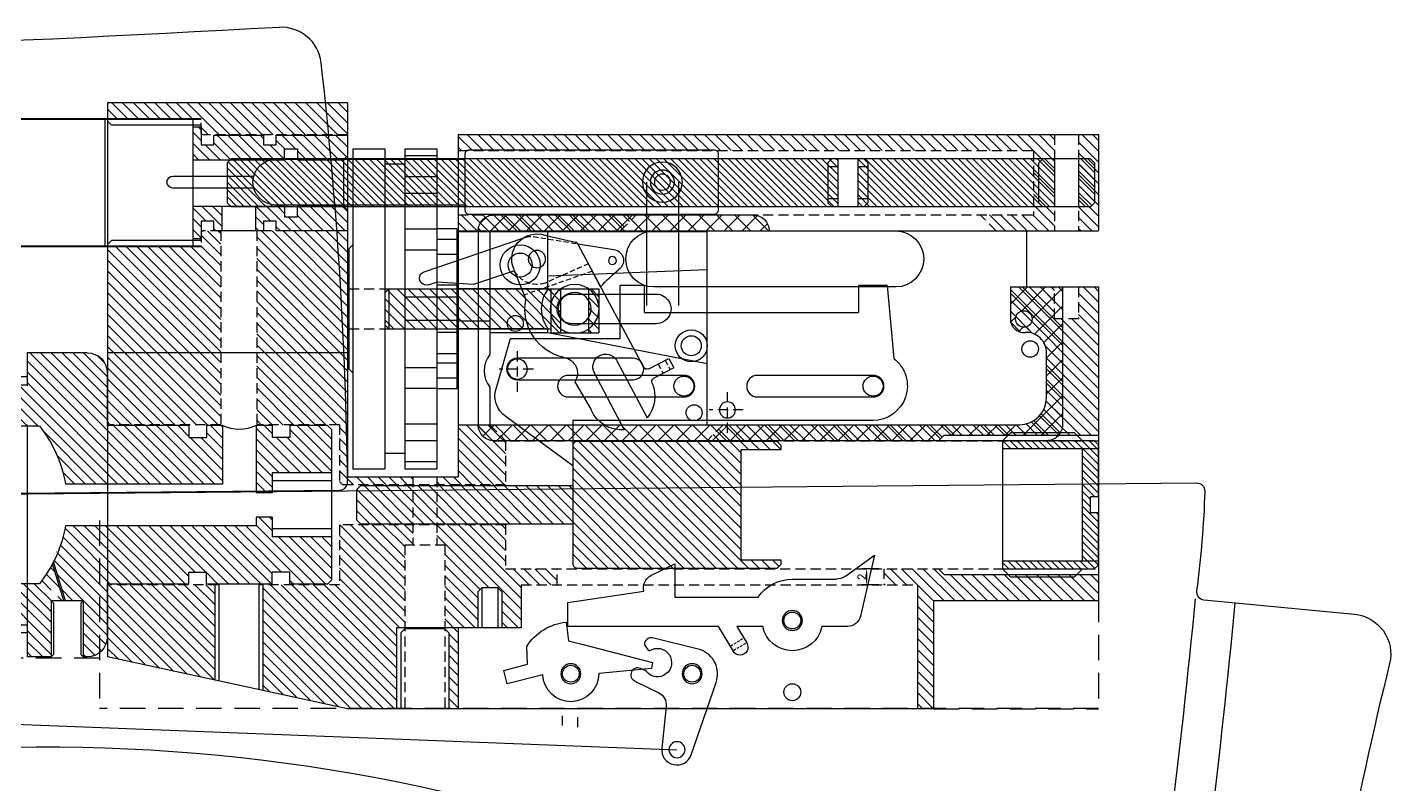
# Model space of a CAD drawing. Header units: millimetres. Extents: x 6817 to 10278, y -2870 to -2258.
# Drawn here: x 10107.9 to 10278.2, y -2494.2 to -2399.5 of the extents above; entities that cross this region are included whole.
import ezdxf

# ---------------------------------------------------------------- set-up
doc = ezdxf.new("R2010")
doc.units = ezdxf.units.MM
doc.linetypes.add('HIDDEN', pattern=[9.525, 6.35, -3.175])
doc.layers.add('图层2', color=108, linetype='Continuous')
doc.styles.get("Standard").update_dxf_attribs({"font": 'txt', "bigfont": 'gbcbig.shx'})
doc.dimstyles.new('ISO-25', dxfattribs={"dimtxt": 1, "dimasz": 0.5, "dimexe": 0.6, "dimexo": 0.625, "dimgap": 0.1, "dimtad": 1, "dimtxsty": 'Standard', "dimcen": 2.5, "dimadec": 0, "dimazin": 0, "dimtfac": 1, "dimtmove": 0, "dimatfit": 3, "dimfxl": 1, "dimarcsym": 0})

# ---------------------------------------------------------------- blocks, each defined once
blk = doc.blocks.new('fghjkkk')
at = {"layer": '图层2', "color": 4, "linetype": 'ByBlock'}
blk.add_lwpolyline([(8494.25, -2299.24), (8463.59, -2299.24, -0.414214), (8463.09, -2298.74), (8463.09, -2291.74, -0.414214), (8463.59, -2291.24), (8494.25, -2291.24, -0.414214), (8494.75, -2291.74), (8494.75, -2298.74, -0.414214)], format="xyb", close=True, dxfattribs=at)
for points in [[(8494.75, -2298.11), (8518.36, -2298.11, 1), (8518.36, -2292.37), (8494.75, -2292.37)], [(8521.13, -2295.99), (8531.23, -2295.99, 1), (8531.23, -2294.49), (8521.13, -2294.49)]]:
    blk.add_lwpolyline(points, format="xyb", dxfattribs=at)
at = {"layer": '图层2', "color": 2, "linetype": 'ByBlock'}
for radius in [2.5, 1.5]:
    blk.add_circle((8470.09, -2295.24), radius, dxfattribs=at)
at = {"layer": '图层2', "color": 4, "linetype": 'ByBlock'}
blk.add_circle((8470.09, -2295.24), 1, dxfattribs=at)
blk = doc.blocks.new('hhhhhgg')
at = {"layer": '图层2', "linetype": 'ByBlock'}
h = blk.add_hatch(dxfattribs=at)
h.set_pattern_fill('ANSI31', color=4, scale=0.3)
h.set_pattern_definition([(45, (7156.9674, -1437.8608), (-0.6735192, 0.6735192), [])])
h.paths.add_polyline_path([(8525.81, -2415.69), (8524.56, -2415.69), (8524.56, -2418.17), (8525.81, -2418.17)])
h.paths.add_polyline_path([(8530.56, -2415.69), (8529.31, -2415.69), (8529.31, -2418.17), (8530.56, -2418.17)])
h.paths.add_polyline_path([(8525.81, -2418.17), (8524.56, -2418.17), (8524.56, -2421.17), (8525.81, -2421.17)])
h.paths.add_polyline_path([(8530.56, -2418.17), (8529.31, -2418.17), (8529.31, -2421.17), (8530.56, -2421.17)])
h.paths.add_polyline_path([(8550.8, -2418.17), (8530.56, -2418.17), (8530.56, -2420.65), (8550.8, -2420.65)])
h.paths.add_polyline_path([(8550.8, -2415.69), (8530.56, -2415.69), (8530.56, -2418.17), (8550.8, -2418.17)])
h.paths.add_polyline_path([(8551.3, -2416.19), (8550.8, -2415.69), (8550.8, -2418.17), (8551.3, -2418.17)])
h.paths.add_polyline_path([(8551.3, -2418.17), (8550.8, -2418.17), (8550.8, -2420.65), (8551.3, -2420.15)])
at = {"layer": '图层2', "color": 6, "linetype": 'ByBlock'}
for p, q in [((8550.8, -2415.69), (8524.56, -2415.69)), ((8524.56, -2415.69), (8524.56, -2421.17)), ((8530.56, -2415.69), (8530.56, -2421.17)), ((8550.8, -2415.69), (8551.3, -2416.19)), ((8550.8, -2415.69), (8550.8, -2420.65)), ((8551.3, -2416.19), (8551.3, -2420.15)), ((8550.8, -2420.65), (8551.3, -2420.15)), ((8530.56, -2421.17), (8524.56, -2421.17)), ((8550.8, -2420.65), (8530.56, -2420.65))]:
    blk.add_line(p, q, dxfattribs=at)
at = {"layer": '图层2', "color": 1, "linetype": 'ByBlock'}
for p, q in [((8525.81, -2421.17), (8525.81, -2415.69)), ((8529.31, -2421.17), (8529.31, -2415.69))]:
    blk.add_line(p, q, dxfattribs=at)
blk = doc.blocks.new('fgghhtrt')
at = {"layer": '图层2', "linetype": 'ByBlock'}
h = blk.add_hatch(dxfattribs=at)
h.set_pattern_fill('ANSI31', color=4, scale=0.3)
h.set_pattern_definition([(45, (7185.8563, -729.2937), (-0.6735192, 0.6735192), [])])
h.paths.add_polyline_path([(8543.75, -2418.74), (8543.75, -2417.39), (8537.98, -2417.39), (8537.48, -2417.89), (8537.48, -2420.47), (8546.38, -2420.47), (8546.38, -2419.27), (8547.98, -2419.27), (8547.98, -2420.47), (8548.98, -2420.47), (8548.98, -2417.39), (8545.35, -2417.39), (8545.35, -2418.74)])
h.paths.add_polyline_path([(8553.18, -2417.39), (8553.18, -2420.47), (8554.18, -2420.47), (8554.18, -2419.27), (8555.78, -2419.27), (8555.78, -2421.49), (8556.78, -2421.49), (8556.78, -2417.39)])
h.paths.add_polyline_path([(8537.48, -2411.09), (8537.98, -2411.59), (8543.75, -2411.59), (8543.75, -2410.24), (8545.35, -2410.24), (8545.35, -2411.59), (8556.78, -2411.59), (8556.78, -2407.49), (8555.78, -2407.49), (8555.78, -2409.71), (8554.18, -2409.71), (8554.18, -2408.51), (8547.98, -2408.51), (8547.98, -2409.71), (8546.38, -2409.71), (8546.38, -2408.51), (8537.48, -2408.51)])
at = {"layer": '图层2', "color": 1, "linetype": 'ByBlock'}
for p, q in [((8537.48, -2411.09), (8537.98, -2411.59)), ((8537.98, -2411.59), (8537.98, -2417.39)), ((8537.48, -2417.89), (8537.98, -2417.39)), ((8548.98, -2417.39), (8548.98, -2420.47)), ((8553.18, -2417.39), (8553.18, -2420.47))]:
    blk.add_line(p, q, dxfattribs=at)
blk.add_lwpolyline([(8547.98, -2420.47), (8554.18, -2420.47), (8554.18, -2419.27), (8555.78, -2419.27), (8555.78, -2421.49), (8556.78, -2421.49), (8556.78, -2407.49), (8555.78, -2407.49), (8555.78, -2409.71), (8554.18, -2409.71), (8554.18, -2408.51), (8547.98, -2408.51), (8547.98, -2409.71), (8546.38, -2409.71), (8546.38, -2408.51), (8537.48, -2408.51), (8537.48, -2420.47), (8546.38, -2420.47), (8546.38, -2419.27), (8547.98, -2419.27)], close=True, dxfattribs=at)
for points in [[(8556.78, -2411.59), (8545.35, -2411.59), (8545.35, -2410.24), (8543.75, -2410.24), (8543.75, -2411.59), (8537.98, -2411.59)], [(8556.78, -2417.39), (8545.35, -2417.39), (8545.35, -2418.74), (8543.75, -2418.74), (8543.75, -2417.39), (8537.98, -2417.39)]]:
    blk.add_lwpolyline(points, dxfattribs=at)
blk = doc.blocks.new('hfhtyyjj')
at = {"layer": '图层2', "color": 1, "linetype": 'ByBlock'}
for p, q in [((8588.44, -2383.98), (8584.43, -2383.98)), ((8584.43, -2383.98), (8584.43, -2423.98)), ((8588.44, -2383.98), (8588.44, -2423.98)), ((8594.93, -2383.98), (8590.94, -2383.98)), ((8590.94, -2383.98), (8590.94, -2423.98)), ((8594.93, -2383.98), (8594.93, -2423.98)), ((8584.43, -2384.85), (8588.44, -2384.85)), ((8588.43, -2385.92), (8590.94, -2385.92)), ((8584.43, -2387.48), (8588.44, -2387.48)), ((8584.43, -2389.57), (8588.44, -2389.57)), ((8581.93, -2393.98), (8581.93, -2413.98)), ((8581.93, -2393.98), (8584.43, -2393.98)), ((8584.43, -2394.02), (8588.44, -2394.02)), ((8581.93, -2395.32), (8584.43, -2395.32)), ((8594.93, -2395.98), (8595.43, -2396.48)), ((8594.93, -2395.98), (8594.93, -2395.98)), ((8581.93, -2397.18), (8584.43, -2397.18)), ((8584.43, -2396.63), (8588.44, -2396.63)), ((8595.43, -2396.48), (8595.43, -2411.48)), ((8581.93, -2401.04), (8584.43, -2401.04)), ((8581.93, -2402.53), (8584.43, -2402.54)), ((8584.43, -2402.54), (8588.44, -2402.54)), ((8581.93, -2405.43), (8584.43, -2405.42)), ((8584.43, -2405.42), (8588.44, -2405.42)), ((8581.93, -2406.92), (8584.43, -2406.92)), ((8581.93, -2409.62), (8584.43, -2409.62)), ((8581.93, -2410.78), (8584.43, -2410.78)), ((8584.43, -2411.34), (8588.44, -2411.34)), ((8594.93, -2411.98), (8595.43, -2411.48)), ((8581.93, -2412.64), (8584.43, -2412.64)), ((8594.93, -2411.98), (8594.93, -2411.98)), ((8581.93, -2413.98), (8584.43, -2413.98)), ((8584.43, -2413.94), (8588.44, -2413.94)), ((8584.43, -2418.39), (8588.44, -2418.39)), ((8584.43, -2420.48), (8588.44, -2420.48)), ((8584.43, -2423.11), (8588.44, -2423.11)), ((8588.43, -2422.04), (8590.94, -2422.04)), ((8588.44, -2423.98), (8584.43, -2423.98)), ((8594.93, -2423.98), (8590.94, -2423.98))]:
    blk.add_line(p, q, dxfattribs=at)
at = {"layer": '图层2', "color": 3, "linetype": 'HIDDEN', "ltscale": 0.2}
for p, q in [((8595.43, -2401.48), (8581.93, -2401.48)), ((8595.43, -2406.48), (8581.93, -2406.48))]:
    blk.add_line(p, q, dxfattribs=at)
blk = doc.blocks.new('gfhhjjj')
at = {"layer": '图层2', "color": 1, "linetype": 'ByBlock'}
for p, q in [((10460.5, -315.72), (10459.67, -324.83)), ((10460.5, -315.72), (10464.08, -315.72)), ((10460.5, -315.72), (10464.08, -315.72)), ((10464.08, -315.72), (10464.08, -319.08)), ((10490.83, -315.72), (10493.86, -315.72)), ((10490.83, -319.08), (10490.83, -315.72)), ((10493.86, -322.34), (10493.86, -315.72)), ((10490.83, -319.08), (10464.08, -319.08)), ((10507.57, -322.34), (10493.86, -322.34)), ((10509.27, -328.33), (10507.57, -322.34)), ((10499.76, -338.24), (10508.08, -332.11)), ((10462.3, -332.57), (10499.76, -332.57)), ((10499.76, -332.57), (10499.76, -338.24))]:
    blk.add_line(p, q, dxfattribs=at)
at = {"layer": '图层2', "color": 3, "linetype": 'HIDDEN', "ltscale": 0.2}
for p, q in [((10506.69, -328.99), (10506.69, -323.74)), ((10504.7, -326.14), (10508.95, -326.14)), ((10480.46, -334.1), (10480.46, -328.85)), ((10478.47, -331.25), (10482.72, -331.25))]:
    blk.add_line(p, q, dxfattribs=at)
at = {"layer": '图层2', "color": 2, "linetype": 'ByBlock'}
for points in [[(10476.7, -326.93, -1), (10476.7, -329.63), (10462.26, -329.63, -1), (10462.26, -326.93)], [(10485.89, -329.63, -1), (10485.89, -326.93), (10500.33, -326.93, -1), (10500.33, -329.63)]]:
    blk.add_lwpolyline(points, format="xyb", close=True, dxfattribs=at)
for centre, radius in [((10506.69, -326.14), 1.25), ((10480.46, -331.25), 1)]:
    blk.add_circle(centre, radius, dxfattribs=at)
at = {"layer": '图层2', "color": 1, "linetype": 'ByBlock'}
for centre, radius, start, end in [((10462.3, -328.25), 4.32, 127.5234, 270), ((10506.39, -329.5), 3.11, 302.9065, 22.0363)]:
    blk.add_arc(centre, radius, start, end, dxfattribs=at)
blk = doc.blocks.new('fghghjjkk')
at = {"layer": '图层2', "color": 62, "linetype": 'ByBlock'}
for p, q in [((8560.06, -2418.7), (8555.24, -2418.4)), ((8578.01, -2426.35), (8566.92, -2419.54)), ((8556.09, -2423.31), (8558.22, -2420.84)), ((8567.03, -2423.72), (8571.63, -2426.54)), ((8571.63, -2426.54), (8576.13, -2427.26)), ((8576.13, -2427.26), (8577.17, -2427.84))]:
    blk.add_line(p, q, dxfattribs=at)
at = {"layer": '图层2', "color": 6, "linetype": 'ByBlock'}
for p, q in [((8560.04, -2418.72), (8548.67, -2431.91)), ((8564.29, -2418.55), (8560.42, -2418.55)), ((8567.12, -2423.6), (8564.86, -2426.91)), ((8545.82, -2430.16), (8544.94, -2431.18)), ((8547.96, -2431.97), (8545.82, -2430.16)), ((8544.94, -2431.18), (8547.08, -2432.98)), ((8552.14, -2431.8), (8546.83, -2438.01)), ((8554.56, -2433.89), (8549.27, -2440.07)), ((8556.61, -2435.6), (8553.87, -2438.56))]:
    blk.add_line(p, q, dxfattribs=at)
at = {"layer": '图层2', "color": 62, "linetype": 'HIDDEN', "ltscale": 0.1}
for p, q in [((8565.66, -2419.04), (8560.23, -2418.71)), ((8566.89, -2419.52), (8566.58, -2419.34)), ((8558.22, -2420.84), (8562.96, -2424.38))]:
    blk.add_line(p, q, dxfattribs=at)
at = {"layer": '图层2', "color": 6, "linetype": 'HIDDEN', "ltscale": 0.1}
for p, q in [((8557.52, -2421.65), (8565.2, -2426.42)), ((8546.2, -2430.48), (8545.32, -2431.51)), ((8546.96, -2431.14), (8546.07, -2432.16))]:
    blk.add_line(p, q, dxfattribs=at)
at = {"layer": '图层2', "color": 2, "linetype": 'ByBlock'}
for centre, radius in [((8555.38, -2419.79), 0.5), ((8564.61, -2421.69), 1.08)]:
    blk.add_circle(centre, radius, dxfattribs=at)
at = {"layer": '图层2', "color": 62, "linetype": 'ByBlock'}
blk.add_circle((8564.61, -2421.69), 1.08, dxfattribs=at)
at = {"layer": '图层2', "color": 1, "linetype": 'ByBlock'}
for radius in [3.05, 2.05]:
    blk.add_circle((8558.64, -2426.71), radius, dxfattribs=at)
at = {"layer": '图层2', "color": 62, "linetype": 'ByBlock'}
for centre, radius, start, end in [((8555.38, -2419.79), 1.39, 95.9371, 221.0475), ((8540.43, -2432), 17.91, 29.0305, 39.0965), ((8577.56, -2427.07), 0.859, 243.294, 57.8628)]:
    blk.add_arc(centre, radius, start, end, dxfattribs=at)
at = {"layer": '图层2', "color": 6, "linetype": 'ByBlock'}
for centre, radius, start, end in [((8560.42, -2419.05), 0.5, 89.9104, 139.2335), ((8564.61, -2421.69), 3.15, 322.6586, 95.8539), ((8558.64, -2426.71), 6.23, 269.7036, 358.1897), ((8548.29, -2431.59), 0.5, 229.797, 319.2335), ((8553.27, -2432.92), 1.6, 318.7621, 134.9335), ((8550.52, -2436.1), 4.16, 143.9477, 207.2472), ((8546.76, -2433.36), 0.5, 323.9477, 50.0112), ((8558.48, -2434.92), 1.99, 86.3702, 199.9465), ((8550.52, -2436.1), 4.16, 252.513, 323.6742)]:
    blk.add_arc(centre, radius, start, end, dxfattribs=at)
at = {"layer": '图层2', "color": 62, "linetype": 'HIDDEN', "ltscale": 0.1}
for centre, radius, start, end in [((8565.54, -2421.04), 2, 58.4742, 86.4658), ((8564.61, -2421.69), 3.16, 238.491, 319.9921)]:
    blk.add_arc(centre, radius, start, end, dxfattribs=at)
blk = doc.blocks.new('fggghj')
at = {"layer": '图层2', "color": 6, "linetype": 'ByBlock'}
blk.add_lwpolyline([(1824.79, -2714.53), (1823.54, -2705.06, -0.41576), (1826.21, -2701.45), (1832.4, -2701.17, -0.518015), (1833.21, -2702.22), (1832.62, -2702.77, -0.05759), (1832.43, -2702.79, 2.231416), (1832.33, -2705.44, -0.064852), (1833.11, -2705.2, -1), (1833.51, -2706.88), (1830.29, -2707.75, 0.312885), (1829.06, -2709.22), (1828.57, -2714.46, -0.883035)], format="xyb", close=True, dxfattribs=at)
at = {"layer": '图层2', "color": 1, "linetype": 'ByBlock'}
for centre, radius in [((1826.67, -2704.58), 1.25), ((1826.67, -2714.26), 1)]:
    blk.add_circle(centre, radius, dxfattribs=at)
blk = doc.blocks.new('fdghh')
at = {"layer": '图层2', "color": 6, "linetype": 'ByBlock'}
for p, q in [((9675.19, -2452.31), (9671.56, -2449.68)), ((9671.56, -2449.68), (9673.31, -2457.3)), ((9699.48, -2452.24), (9696.48, -2450.75)), ((9696.48, -2450.75), (9696.48, -2454.94)), ((9681.81, -2452.69), (9676.36, -2452.69)), ((9709.88, -2455.6), (9700.36, -2454.18)), ((9696.48, -2454.94), (9686.09, -2454.95)), ((9709.88, -2458.59), (9709.88, -2455.6)), ((9674.95, -2458.61), (9678.13, -2458.61)), ((9685.52, -2458.6), (9688.76, -2458.6)), ((9688.76, -2458.6), (9687.5, -2460.66)), ((9691.1, -2458.6), (9689.21, -2461.7)), ((9691.1, -2458.6), (9709.88, -2458.59))]:
    blk.add_line(p, q, dxfattribs=at)
at = {"layer": '图层2', "color": 62, "linetype": 'HIDDEN', "ltscale": 0.05}
for p, q in [((9687.67, -2460.71), (9689.11, -2461.58)), ((9688.03, -2460.13), (9689.46, -2461.01))]:
    blk.add_line(p, q, dxfattribs=at)
at = {"layer": '图层2', "color": 1, "linetype": 'ByBlock'}
blk.add_circle((9681.82, -2457.85), 1.25, dxfattribs=at)
at = {"layer": '图层2', "color": 6, "linetype": 'ByBlock'}
for centre, radius, start, end in [((9676.36, -2450.69), 2, 234.049, 270), ((9698.73, -2453.75), 1.68, 345.1313, 63.5009), ((9681.82, -2457.85), 5.16, 34.196, 90.186), ((9674.95, -2456.92), 1.68, 192.9037, 270.022), ((9681.82, -2457.85), 3.77, 191.6029, 348.4411), ((9688.36, -2461.18), 1, 148.6418, 328.6418)]:
    blk.add_arc(centre, radius, start, end, dxfattribs=at)
blk = doc.blocks.new('fgjjjjj')
at = {"layer": '图层2', "color": 6, "linetype": 'ByBlock'}
blk.add_lwpolyline([(9738.89, -2465.9), (9730.07, -2468.19), (9730.18, -2468.92), (9736.76, -2469.55, 0.983484), (9743.75, -2469.73), (9748.22, -2470.84), (9748.63, -2469.18), (9745.66, -2468.4), (9745.76, -2466.19, 0.236806), (9740.82, -2463.15), (9740.53, -2465.49)], format="xyb", close=True, dxfattribs=at)
at = {"layer": '图层2', "color": 1, "linetype": 'ByBlock'}
blk.add_circle((9740.26, -2469.59), 1.25, dxfattribs=at)
blk = doc.blocks.new('*D1749')
at = {"layer": 'Defpoints', "color": 0, "linetype": 'ByBlock'}
for p in [(10214.88, -2467.19), (10212.72, -2469.19), (10214.88, -2469.19)]:
    blk.add_point(p, dxfattribs=at)
at = {"layer": '图层2', "color": 0, "linetype": 'ByBlock', "lineweight": -2}
for p, q in [((10214.26, -2467.19), (10212.12, -2467.19)), ((10212.72, -2467.69), (10212.72, -2468.69)), ((10214.26, -2469.19), (10212.12, -2469.19))]:
    blk.add_line(p, q, dxfattribs=at)
at = {"layer": '图层2', "color": 0, "linetype": 'ByBlock'}
for points in [[(10212.63, -2467.69), (10212.8, -2467.69), (10212.72, -2467.19)], [(10212.63, -2468.69), (10212.8, -2468.69), (10212.72, -2469.19)]]:
    blk.add_solid(points, dxfattribs=at)
at = {"layer": '图层2', "color": 0, "linetype": 'ByBlock', "insert": (10212.12, -2468.19), "char_height": 1, "attachment_point": 5, "rotation": 90}
blk.add_mtext('2', dxfattribs=at)
blk = doc.blocks.new('bfghhhjh')
at = {"layer": '图层2', "linetype": 'ByBlock'}
h = blk.add_hatch(dxfattribs=at)
h.set_pattern_fill('ANSI31', color=4, scale=0.3)
h.set_pattern_definition([(45, (7463.1873, 499.6404), (-0.6735192, 0.6735192), [])])
h.paths.add_polyline_path([(9570.69, -2077.62), (9587.21, -2077.62), (9587.21, -2076.62), (9602.21, -2076.62), (9602.21, -2072.97), (9601.71, -2072.47), (9600.21, -2072.47), (9600.21, -2075.07), (9597.01, -2075.07), (9597.01, -2072.47), (9572.21, -2072.47), (9572.21, -2068.47), (9564.71, -2068.47, 0.414214), (9562.21, -2070.97), (9562.21, -2077.57), (9552.01, -2077.57), (9552.01, -2079.07), (9549.81, -2079.07), (9549.81, -2077.57), (9547.81, -2077.57), (9547.81, -2084.87), (9567.43, -2084.87, -0.128583)])
h.paths.add_polyline_path([(9534.71, -2077.57), (9534.21, -2078.07), (9534.21, -2083.47), (9541.61, -2083.47), (9541.61, -2085.95), (9543.61, -2085.95), (9543.61, -2077.57), (9541.61, -2077.57), (9541.61, -2079.07), (9539.41, -2079.07), (9539.41, -2077.57)])
edge = h.paths.add_edge_path()
edge.add_line((9568.42, -2099.47), (9569.21, -2099.47))
edge.add_line((9569.21, -2099.47), (9569.21, -2106.47))
edge.add_line((9569.21, -2106.47), (9572.21, -2106.47))
edge.add_line((9572.21, -2106.47), (9572.21, -2102.47))
edge.add_line((9572.21, -2102.47), (9597.01, -2102.47))
edge.add_line((9597.01, -2102.47), (9597.01, -2099.87))
edge.add_line((9597.01, -2099.87), (9600.21, -2099.87))
edge.add_line((9600.21, -2099.87), (9600.21, -2102.47))
edge.add_line((9600.21, -2102.47), (9601.71, -2102.47))
edge.add_line((9601.71, -2102.47), (9602.21, -2101.97))
edge.add_line((9602.21, -2101.97), (9602.21, -2098.32))
edge.add_line((9602.21, -2098.32), (9587.21, -2098.32))
edge.add_line((9587.21, -2098.32), (9587.21, -2097.32))
edge.add_line((9587.21, -2097.32), (9570.69, -2097.32))
edge.add_arc((9582.92, -2087.47), 15.71, 215.2351, 218.8362, ccw=False)
edge.add_line((9570.09, -2096.53), (9568.42, -2099.47))
edge = h.paths.add_edge_path()
edge.add_line((9569.06, -2094.85), (9567.64, -2099.47))
edge.add_line((9567.64, -2099.47), (9568.07, -2099.47))
edge.add_line((9568.07, -2099.47), (9569.9, -2096.25))
edge.add_arc((9582.92, -2087.47), 15.71, 208.0517, 214.021, ccw=False)
edge = h.paths.add_edge_path()
edge.add_line((9567.43, -2099.47), (9568.93, -2094.6))
edge.add_arc((9582.92, -2087.47), 15.71, 189.5279, 207.0143, ccw=False)
edge.add_line((9567.43, -2090.07), (9543.61, -2090.07))
edge.add_line((9543.61, -2090.07), (9543.61, -2088.99))
edge.add_line((9543.61, -2088.99), (9541.61, -2088.99))
edge.add_line((9541.61, -2088.99), (9541.61, -2091.47))
edge.add_line((9541.61, -2091.47), (9534.21, -2091.47))
edge.add_line((9534.21, -2091.47), (9534.21, -2097.37))
edge.add_line((9534.21, -2097.37), (9539.41, -2097.37))
edge.add_line((9539.41, -2097.37), (9539.41, -2095.87))
edge.add_line((9539.41, -2095.87), (9541.61, -2095.87))
edge.add_line((9541.61, -2095.87), (9541.61, -2097.37))
edge.add_line((9541.61, -2097.37), (9549.81, -2097.37))
edge.add_line((9549.81, -2097.37), (9549.81, -2095.87))
edge.add_line((9549.81, -2095.87), (9552.01, -2095.87))
edge.add_line((9552.01, -2095.87), (9552.01, -2097.37))
edge.add_line((9552.01, -2097.37), (9562.21, -2097.37))
edge.add_line((9562.21, -2097.37), (9562.21, -2103.97))
edge.add_arc((9564.71, -2103.97), 2.5, 180, 270)
edge.add_line((9564.71, -2106.47), (9565.21, -2106.47))
edge.add_line((9565.21, -2106.47), (9565.21, -2099.47))
edge.add_line((9565.21, -2099.47), (9567.43, -2099.47))
at = {"layer": '图层2', "color": 2, "linetype": 'ByBlock'}
for p, q in [((9564.71, -2068.47), (9572.21, -2068.47)), ((9572.21, -2068.47), (9572.21, -2072.62)), ((9562.21, -2070.97), (9562.21, -2077.62)), ((9597.01, -2072.47), (9572.21, -2072.47)), ((9574.71, -2072.62), (9574.71, -2072.62)), ((9596.21, -2072.47), (9596.21, -2072.47)), ((9597.01, -2075.07), (9597.01, -2072.47)), ((9600.21, -2072.47), (9601.71, -2072.47)), ((9600.21, -2075.07), (9600.21, -2072.47)), ((9601.71, -2072.47), (9602.21, -2072.97)), ((9602.21, -2076.62), (9602.21, -2072.97)), ((9597.01, -2075.07), (9600.21, -2075.07)), ((9534.21, -2078.07), (9534.71, -2077.57)), ((9534.71, -2077.57), (9539.41, -2077.57)), ((9539.41, -2077.57), (9539.41, -2079.07)), ((9541.61, -2077.57), (9541.61, -2079.07)), ((9541.61, -2077.57), (9543.61, -2077.57)), ((9543.61, -2077.57), (9543.61, -2085.95)), ((9547.81, -2077.57), (9547.81, -2084.87)), ((9547.81, -2077.57), (9549.81, -2077.57)), ((9549.81, -2077.57), (9549.81, -2079.07)), ((9552.01, -2077.57), (9562.21, -2077.57)), ((9552.01, -2077.57), (9552.01, -2079.07)), ((9570.69, -2077.62), (9587.21, -2077.62)), ((9587.21, -2076.62), (9602.21, -2076.62)), ((9587.21, -2077.62), (9587.21, -2076.62)), ((9602.21, -2076.62), (9602.21, -2098.32)), ((9534.21, -2078.07), (9534.21, -2096.87)), ((9539.41, -2079.07), (9541.61, -2079.07)), ((9552.01, -2079.07), (9549.81, -2079.07)), ((9534.21, -2083.47), (9541.61, -2083.47)), ((9541.61, -2083.47), (9541.61, -2085.95)), ((9541.61, -2085.95), (9543.61, -2085.95)), ((9547.81, -2084.87), (9567.43, -2084.87)), ((9541.61, -2088.99), (9541.61, -2091.47)), ((9541.61, -2088.99), (9543.61, -2088.99)), ((9543.61, -2088.99), (9543.61, -2090.07)), ((9543.61, -2090.07), (9567.43, -2090.07)), ((9534.21, -2091.47), (9541.61, -2091.47)), ((9539.41, -2097.37), (9539.41, -2095.87)), ((9539.41, -2095.87), (9541.61, -2095.87)), ((9541.61, -2097.37), (9541.61, -2095.87)), ((9549.81, -2097.37), (9549.81, -2095.87)), ((9552.01, -2095.87), (9549.81, -2095.87)), ((9552.01, -2097.37), (9552.01, -2095.87)), ((9534.21, -2096.87), (9534.71, -2097.37)), ((9534.71, -2097.37), (9539.41, -2097.37)), ((9541.61, -2097.37), (9549.81, -2097.37)), ((9552.01, -2097.37), (9562.21, -2097.37)), ((9562.21, -2097.32), (9562.21, -2103.97)), ((9570.69, -2097.32), (9587.21, -2097.32)), ((9587.21, -2098.32), (9587.21, -2097.32)), ((9565.21, -2099.47), (9565.21, -2106.47)), ((9565.21, -2099.47), (9569.21, -2099.47)), ((9569.21, -2099.47), (9569.21, -2106.47)), ((9587.21, -2098.32), (9602.21, -2098.32)), ((9587.21, -2098.32), (9587.21, -2098.32)), ((9597.01, -2099.87), (9600.21, -2099.87)), ((9597.01, -2099.87), (9597.01, -2102.47)), ((9600.21, -2099.87), (9600.21, -2102.47)), ((9602.21, -2101.97), (9602.21, -2098.32)), ((9602.21, -2098.32), (9602.21, -2098.32)), ((9572.21, -2102.32), (9572.21, -2106.47)), ((9597.01, -2102.47), (9572.21, -2102.47)), ((9596.21, -2102.47), (9596.21, -2102.47)), ((9600.21, -2102.47), (9601.71, -2102.47)), ((9601.71, -2102.47), (9602.21, -2101.97)), ((9564.71, -2106.47), (9565.21, -2106.47)), ((9569.21, -2106.47), (9572.21, -2106.47))]:
    blk.add_line(p, q, dxfattribs=at)
at = {"layer": '图层2', "color": 4, "linetype": 'ByBlock'}
for p, q in [((9572.21, -2071.47), (9590.64, -2071.47)), ((9591.64, -2072.47), (9590.64, -2071.47)), ((9587.21, -2076.62), (9588.21, -2077.62)), ((9588.21, -2077.62), (9601.21, -2077.62)), ((9602.21, -2076.62), (9601.21, -2077.62)), ((9534.21, -2084.47), (9541.61, -2084.47)), ((9534.21, -2090.47), (9541.61, -2090.47)), ((9587.21, -2098.32), (9588.21, -2097.32)), ((9588.21, -2097.32), (9601.21, -2097.32)), ((9602.21, -2098.32), (9601.21, -2097.32)), ((9565.21, -2099.47), (9565.51, -2099.77)), ((9565.51, -2099.77), (9565.51, -2106.17)), ((9568.91, -2099.77), (9569.21, -2099.47)), ((9568.91, -2099.77), (9568.91, -2106.17)), ((9591.64, -2102.47), (9590.64, -2103.47)), ((9572.21, -2103.47), (9590.64, -2103.47)), ((9565.21, -2106.47), (9565.51, -2106.17)), ((9569.21, -2106.47), (9568.91, -2106.17))]:
    blk.add_line(p, q, dxfattribs=at)
at = {"layer": '图层2', "color": 3, "linetype": 'ByBlock'}
for p, q in [((9567.43, -2099.47), (9568.93, -2094.6)), ((9567.64, -2099.47), (9569.06, -2094.85))]:
    blk.add_line(p, q, dxfattribs=at)
at = {"layer": '图层2', "color": 6, "linetype": 'ByBlock'}
for p, q in [((9565.21, -2106.47), (9565.21, -2106.47)), ((9569.21, -2106.47), (9569.21, -2106.47))]:
    blk.add_line(p, q, dxfattribs=at)
at = {"layer": '图层2', "color": 2, "linetype": 'ByBlock'}
for centre, radius, start, end in [((9564.71, -2070.97), 2.5, 90, 180), ((9582.92, -2087.47), 15.71, 141.1638, 170.4721), ((9582.92, -2087.47), 15.71, 189.5279, 218.8362), ((9564.71, -2103.97), 2.5, 180, 270)]:
    blk.add_arc(centre, radius, start, end, dxfattribs=at)
at = {"layer": '图层2', "color": 6, "linetype": 'ByBlock'}
blk.add_arc((9545.71, -2073.21), 4.83, 244.2473, 295.7527, dxfattribs=at)

msp = doc.modelspace()

# ---------------------------------------------------------------- hatches: boundary and pattern name
at = {"layer": '图层2', "linetype": 'ByBlock'}
h = msp.add_hatch(dxfattribs=at)
h.set_pattern_fill('ANSI31', color=4, scale=0.3)
h.set_pattern_definition([(135, (12377.6491, -1867.6884), (0.6735192, 0.6735192), [])])
h.paths.add_polyline_path([(10161.693, -2412.948), (10236.192, -2412.948), (10236.192, -2418.963), (10233.57, -2418.963), (10233.57, -2414.948), (10161.693, -2414.948)])
h.paths.add_polyline_path([(10226.917, -2422.978), (10233.57, -2422.978), (10233.57, -2418.963), (10236.192, -2418.963), (10236.192, -2424.978), (10228.917, -2424.978)])
h.paths.add_polyline_path([(10239.192, -2418.963), (10241.692, -2418.963), (10241.692, -2424.978), (10239.192, -2424.978)])
h.paths.add_polyline_path([(10239.192, -2412.948), (10241.692, -2412.948), (10241.692, -2418.963), (10239.192, -2418.963)])
edge = h.paths.add_edge_path()
edge.add_line((10161.693, -2422.978), (10166.193, -2422.978))
edge.add_ellipse((10166.193, -2424.978), major_axis=(1.414, 1.414), ratio=1, start_angle=45, end_angle=135)
edge.add_line((10164.193, -2424.978), (10161.693, -2424.978))
edge.add_line((10161.693, -2424.978), (10161.693, -2422.978))
edge = h.paths.add_edge_path()
edge.add_line((10166.193, -2422.978), (10183.947, -2422.978))
edge.add_line((10183.947, -2422.978), (10181.947, -2424.978))
edge.add_line((10181.947, -2424.978), (10164.193, -2424.978))
edge.add_ellipse((10166.193, -2424.978), major_axis=(1.414, 1.414), ratio=1, start_angle=45, end_angle=135, ccw=False)
edge = h.paths.add_edge_path()
edge.add_line((10230.673, -2435.977), (10230.673, -2431.978))
edge.add_line((10230.673, -2431.978), (10236.192, -2431.978))
edge.add_line((10236.192, -2431.978), (10236.192, -2435.948))
edge.add_line((10236.192, -2435.948), (10237.192, -2435.948))
edge.add_line((10237.192, -2435.948), (10237.192, -2449.187))
edge.add_ellipse((10235.192, -2449.187), major_axis=(1.414, 1.414), ratio=1, start_angle=274.4584, end_angle=315, ccw=False)
edge.add_line((10236.712, -2450.487), (10222.392, -2450.487))
edge.add_line((10222.392, -2450.487), (10221.692, -2451.187))
edge.add_line((10221.692, -2451.187), (10192.791, -2451.187))
edge.add_line((10192.791, -2451.187), (10194.791, -2449.187))
edge.add_line((10194.791, -2449.187), (10231.824, -2449.187))
edge.add_ellipse((10231.824, -2445.819), major_axis=(2.382, 2.382), ratio=1, start_angle=225, end_angle=315)
edge.add_line((10235.192, -2445.819), (10235.192, -2440.176))
edge.add_ellipse((10232.666, -2440.176), major_axis=(1.786, 1.786), ratio=1, start_angle=315, end_angle=409.82174)
edge.add_ellipse((10232.357, -2435.977), major_axis=(1.191, 1.191), ratio=1, start_angle=135, end_angle=228.27147, ccw=False)
edge = h.paths.add_edge_path(flags=16)
edge.add_ellipse((10232.357, -2435.977), major_axis=(-0.731, 0.731), ratio=1, start_angle=-315, end_angle=45, ccw=False)
edge = h.paths.add_edge_path(flags=17)
edge.add_line((10164.193, -2449.187), (10165.63, -2449.187))
edge.add_line((10165.63, -2449.187), (10167.63, -2451.187))
edge.add_line((10167.63, -2451.187), (10166.193, -2451.187))
edge.add_ellipse((10166.193, -2449.187), major_axis=(1.414, 1.414), ratio=1, start_angle=135, end_angle=225, ccw=False)
edge = h.paths.add_edge_path()
edge.add_line((10161.693, -2449.187), (10164.193, -2449.187))
edge.add_ellipse((10166.193, -2449.187), major_axis=(1.414, 1.414), ratio=1, start_angle=135, end_angle=225)
edge.add_line((10166.193, -2451.187), (10167.63, -2451.187))
edge.add_line((10167.63, -2451.187), (10167.63, -2456.687))
edge.add_line((10167.63, -2456.687), (10159.023, -2456.687))
edge.add_line((10159.023, -2456.687), (10159.023, -2455.702))
edge.add_line((10159.023, -2455.702), (10161.693, -2455.702))
edge.add_line((10161.693, -2455.702), (10161.693, -2449.187))
h.paths.add_polyline_path([(10160.023, -2464.202), (10159.023, -2464.202), (10159.023, -2461.687), (10167.63, -2461.687), (10167.63, -2467.187), (10174.073, -2467.187), (10174.073, -2469.187), (10169.58, -2469.187), (10169.58, -2474.568), (10167.136, -2474.568), (10167.136, -2470.068), (10166.636, -2469.568), (10164.636, -2469.568), (10164.136, -2470.068), (10164.136, -2474.568), (10160.023, -2474.568)])
h.paths.add_polyline_path([(10214.883, -2467.187), (10221.692, -2467.187), (10222.392, -2467.887), (10241.692, -2467.887), (10241.692, -2471.2), (10221.1, -2471.2), (10221.1, -2484.674), (10219.1, -2484.674), (10219.1, -2469.187), (10214.883, -2469.187)])
h.paths.add_polyline_path([(10160.523, -2475.174), (10160.023, -2474.674), (10160.023, -2474.568), (10161.693, -2474.568), (10161.693, -2484.674), (10160.523, -2484.674)])
h.paths.add_polyline_path([(10146.893, -2469.187), (10146.893, -2461.687), (10156.023, -2461.687), (10156.023, -2464.202), (10155.023, -2464.202), (10155.023, -2474.568), (10154.005, -2474.568), (10154.005, -2484.674), (10147.893, -2484.674), (10137.293, -2482.382), (10137.293, -2469.187)])
h.paths.add_polyline_path([(10117.893, -2469.187), (10131.293, -2469.187), (10131.293, -2481.084), (10117.893, -2478.187)])
h.paths.add_polyline_path([(10117.893, -2440.187), (10132.043, -2440.187), (10132.043, -2449.187), (10117.893, -2449.187)])
h.paths.add_polyline_path([(10136.543, -2440.187), (10147.893, -2440.187), (10147.893, -2455.702), (10156.023, -2455.702), (10156.023, -2456.687), (10146.893, -2456.687), (10146.893, -2449.187), (10136.543, -2449.187)])
h.paths.add_polyline_path([(10136.543, -2424.963), (10147.893, -2424.963), (10147.893, -2440.187), (10136.543, -2440.187)])
h.paths.add_polyline_path([(10117.893, -2426.963), (10129.593, -2426.963), (10129.593, -2425.163), (10129.793, -2424.963), (10132.043, -2424.963), (10132.043, -2440.187), (10117.893, -2440.187)])
h.paths.add_polyline_path([(10137.393, -2408.963), (10147.893, -2408.963), (10147.893, -2412.963), (10137.393, -2412.963)])
h.paths.add_polyline_path([(10129.593, -2410.963), (10117.893, -2410.963), (10117.893, -2408.963), (10137.393, -2408.963), (10137.393, -2412.963), (10129.793, -2412.963), (10129.593, -2412.763)])
edge = h.paths.add_edge_path()
edge.add_line((10239.192, -2435.948), (10239.192, -2431.978))
edge.add_line((10239.192, -2431.978), (10241.692, -2431.978))
edge.add_line((10241.692, -2431.978), (10241.692, -2450.487))
edge.add_line((10241.692, -2450.487), (10236.712, -2450.487))
edge.add_ellipse((10235.192, -2449.187), major_axis=(1.414, 1.414), ratio=1, start_angle=274.4584, end_angle=315)
edge.add_line((10237.192, -2449.187), (10237.192, -2435.948))
edge.add_line((10237.192, -2435.948), (10239.192, -2435.948))
h = msp.add_hatch(dxfattribs=at)
h.set_pattern_fill('ANSI31', color=4, scale=0.2)
h.set_pattern_definition([(135, (11583.0906, -1104.12533), (0.4490128, 0.4490128), [])])
h.paths.add_polyline_path([(10211.62, -2415.963), (10212.37, -2415.963), (10212.87, -2416.463), (10212.87, -2421.463), (10212.37, -2421.963), (10211.62, -2421.963)])
h.paths.add_polyline_path([(10207.87, -2416.463), (10208.37, -2415.963), (10209.12, -2415.963), (10209.12, -2421.963), (10208.37, -2421.963), (10207.87, -2421.463)])
h.paths.add_polyline_path([(10236.192, -2415.963), (10236.192, -2421.963), (10212.37, -2421.963), (10212.87, -2421.463), (10212.87, -2416.463), (10212.37, -2415.963)])
h.paths.add_polyline_path([(10239.192, -2421.963), (10239.192, -2415.963), (10240.692, -2415.963), (10241.192, -2416.463), (10241.192, -2421.463), (10240.692, -2421.963)])
h.paths.add_polyline_path([(10133.331, -2421.963), (10132.831, -2421.463), (10132.831, -2416.463), (10133.331, -2415.963), (10208.37, -2415.963), (10207.87, -2416.463), (10207.87, -2421.463), (10208.37, -2421.963)])
h = msp.add_hatch(dxfattribs=at)
h.set_pattern_fill('ANSI37', color=62, scale=0.5)
h.set_pattern_definition([(135, (12377.6491, -1867.6884), (1.122532, 1.122532), []), (45, (12377.6491, -1867.6884), (1.122532, -1.122532), [])])
h.paths.add_polyline_path([(10236.192, -2431.978), (10237.192, -2431.978), (10237.192, -2435.948), (10236.192, -2435.948)], flags=17)
edge = h.paths.add_edge_path()
edge.add_line((10230.673, -2431.978), (10236.192, -2431.978))
edge.add_line((10236.192, -2431.978), (10236.192, -2435.948))
edge.add_line((10236.192, -2435.948), (10237.192, -2435.948))
edge.add_line((10237.192, -2435.948), (10237.192, -2449.187))
edge.add_ellipse((10235.192, -2449.187), major_axis=(1.414, 1.414), ratio=1, start_angle=274.4584, end_angle=315, ccw=False)
edge.add_line((10236.712, -2450.487), (10222.392, -2450.487))
edge.add_line((10222.392, -2450.487), (10221.692, -2451.187))
edge.add_line((10221.692, -2451.187), (10192.791, -2451.187))
edge.add_line((10192.791, -2451.187), (10194.791, -2449.187))
edge.add_line((10194.791, -2449.187), (10231.824, -2449.187))
edge.add_ellipse((10231.824, -2445.819), major_axis=(2.382, 2.382), ratio=1, start_angle=225, end_angle=315)
edge.add_line((10235.192, -2445.819), (10235.192, -2440.176))
edge.add_ellipse((10232.666, -2440.176), major_axis=(-1.786, 1.786), ratio=1, start_angle=225, end_angle=319.82174)
edge.add_ellipse((10232.357, -2435.977), major_axis=(1.191, 1.191), ratio=1, start_angle=135, end_angle=228.27147, ccw=False)
edge.add_line((10230.673, -2435.977), (10230.673, -2431.978))
edge = h.paths.add_edge_path(flags=16)
edge.add_ellipse((10232.357, -2435.977), major_axis=(-0.731, 0.731), ratio=1, start_angle=45, end_angle=225)
edge.add_ellipse((10232.357, -2435.977), major_axis=(0.731, 0.731), ratio=1, start_angle=315, end_angle=495)
h.paths.add_polyline_path([(10165.63, -2449.187), (10194.791, -2449.187), (10192.791, -2451.187), (10167.63, -2451.187)])
edge = h.paths.add_edge_path()
edge.add_line((10164.193, -2449.187), (10165.63, -2449.187))
edge.add_line((10165.63, -2449.187), (10167.63, -2451.187))
edge.add_line((10167.63, -2451.187), (10166.193, -2451.187))
edge.add_ellipse((10166.193, -2449.187), major_axis=(1.414, 1.414), ratio=1, start_angle=135, end_angle=225, ccw=False)
edge = h.paths.add_edge_path()
edge.add_line((10166.193, -2422.978), (10183.947, -2422.978))
edge.add_line((10183.947, -2422.978), (10181.947, -2424.978))
edge.add_line((10181.947, -2424.978), (10164.193, -2424.978))
edge.add_ellipse((10166.193, -2424.978), major_axis=(1.414, 1.414), ratio=1, start_angle=45, end_angle=135, ccw=False)
edge = h.paths.add_edge_path()
edge.add_line((10183.947, -2422.978), (10198.537, -2422.978))
edge.add_ellipse((10198.537, -2424.978), major_axis=(-1.414, 1.414), ratio=1, start_angle=225, end_angle=315, ccw=False)
edge.add_line((10200.537, -2424.978), (10186.136, -2424.978))
edge.add_line((10186.136, -2424.978), (10181.947, -2424.978))
edge.add_line((10181.947, -2424.978), (10183.947, -2422.978))
h = msp.add_hatch(dxfattribs=at)
h.set_pattern_fill('ANSI31', color=4, scale=0.3)
h.set_pattern_definition([(135, (11813.7665, -1811.7983), (0.6735192, 0.6735192), [])])
h.paths.add_polyline_path([(10176.034, -2451.793), (10176.534, -2451.293), (10201.534, -2451.293), (10202.034, -2451.793), (10202.034, -2452.293), (10197.034, -2452.293), (10197.034, -2459.193), (10176.034, -2459.193)])
h.paths.add_polyline_path([(10176.034, -2459.193), (10197.034, -2459.193), (10197.034, -2466.093), (10202.034, -2466.093), (10202.034, -2466.593), (10201.534, -2467.093), (10176.534, -2467.093), (10176.034, -2466.593)])
h.paths.add_polyline_path([(10149.034, -2459.193), (10176.034, -2459.193), (10176.034, -2461.593), (10149.534, -2461.593), (10149.034, -2461.093)])
h.paths.add_polyline_path([(10149.034, -2457.293), (10149.534, -2456.793), (10176.034, -2456.793), (10176.034, -2459.193), (10149.034, -2459.193)])
h = msp.add_hatch(dxfattribs=at)
h.set_pattern_fill('ANSI31', color=4, scale=0.2)
h.set_pattern_definition([(135, (11612.45705, -819.23064), (0.4490128, 0.4490128), [])])
h.paths.add_polyline_path([(10241.692, -2466.693), (10241.192, -2467.193), (10229.692, -2467.193), (10229.692, -2466.193), (10241.692, -2466.193)])
h.paths.add_polyline_path([(10241.192, -2451.193), (10241.692, -2451.693), (10241.692, -2452.193), (10229.692, -2452.193), (10229.692, -2451.193)])
h.paths.add_polyline_path([(10241.692, -2458.193), (10240.692, -2458.193), (10240.692, -2460.193), (10241.692, -2460.193), (10241.692, -2466.193), (10239.692, -2466.193), (10239.692, -2452.193), (10241.692, -2452.193)])

# ---------------------------------------------------------------- linework, layer by layer
at = {"color": 3, "linetype": 'ByBlock'}
msp.add_line((10000.34, -2482.512), (10189.03, -2489.781), dxfattribs=at)
at = {"color": 4}
msp.add_lwpolyline([(10147.882, -2456.354, 0.0254167), (10144.582, -2403.966, 0.397577), (10139.332, -2399.542, -0.0102464), (10026.014, -2403.633, 0.3362897), (10021.257, -2407.359), (10008.074, -2457.408, 0.4947504), (10009.05, -2458.662), (10146.891, -2457.366, 0.4149967)], format="xyb", close=True, dxfattribs=at)
at = {"color": 62, "linetype": 'ByBlock'}
msp.add_lwpolyline([(10176.034, -2466.593, 0.4142136), (10176.534, -2467.093), (10201.534, -2467.093), (10202.034, -2466.593), (10202.034, -2466.093), (10197.034, -2466.093), (10197.034, -2452.293), (10202.034, -2452.293), (10202.034, -2451.793), (10201.534, -2451.293), (10176.534, -2451.293, 0.4142136), (10176.034, -2451.793)], format="xyb", close=True, dxfattribs=at)
at = {"color": 1}
msp.add_lwpolyline([(9829.498, -2460.45), (10253.947, -2456.46, -0.4253641), (10254.956, -2457.488, -0.0264622), (10253.941, -2469.922, 0.4256251), (10254.837, -2471.051), (10273.666, -2472.856, -0.4574053), (10278.045, -2479.025, 0.0485834), (10263.01, -2582.983, -0.4513948), (10257.161, -2587.677, 0.0163695), (10144.412, -2571.896, 0.0930164), (10012.563, -2578.732, 0.1499656)], format="xyb", dxfattribs=at)
at = {"color": 2}
msp.add_lwpolyline([(10103.332, -2555.025, -0.0502303), (10186.089, -2557.314, 0.1391747), (10213.235, -2551.498, 0.0625044), (10215.273, -2550.066, 0.3709696), (10218.006, -2527.958, 0.0298229), (10214.37, -2522.263, 0.1424195), (10192.317, -2505.144, 0.1023055), (10103.332, -2489.569)], format="xyb", dxfattribs=at)
at = {"color": 4}
for radius in [1027.419, 1032.419]:
    msp.add_arc((9231.032, -2373.266), radius, 348.150968, 354.54413, dxfattribs=at)
at = {"layer": '图层2', "color": 2, "linetype": 'ByBlock'}
for p, q in [((10117.893, -2408.963), (10117.893, -2478.187)), ((10147.893, -2408.963), (10117.893, -2408.963)), ((10147.893, -2408.963), (10147.893, -2455.702)), ((10128.577, -2410.963), (9574.198, -2410.963)), ((10117.577, -2410.963), (10117.577, -2426.963)), ((10128.577, -2410.963), (10128.577, -2426.963)), ((10161.693, -2412.948), (10161.693, -2455.702)), ((10161.693, -2412.948), (10241.692, -2412.948)), ((10241.692, -2412.948), (10241.692, -2424.978)), ((10185.212, -2418.872), (10185.212, -2434.302)), ((10189.212, -2418.872), (10189.212, -2434.302)), ((10161.693, -2424.978), (10241.692, -2424.978)), ((10164.193, -2425.085), (10164.193, -2449.197)), ((10165.659, -2425.085), (10165.659, -2440.403)), ((10172.904, -2432.232), (10172.904, -2425.085)), ((10185.976, -2424.978), (10185.976, -2424.978)), ((10232.692, -2424.978), (10232.692, -2431.978)), ((10128.577, -2426.963), (9574.198, -2426.963)), ((10172.904, -2430.585), (10192.791, -2429.804)), ((10230.673, -2431.978), (10230.673, -2435.977)), ((10230.673, -2431.978), (10241.692, -2431.978)), ((10241.692, -2431.978), (10241.692, -2471.2)), ((10175.904, -2432.862), (10186.438, -2432.862)), ((10175.904, -2432.862), (10175.905, -2432.862)), ((10175.905, -2432.862), (10175.905, -2432.862)), ((10161.693, -2436.215), (10165.659, -2436.215)), ((10172.904, -2437.712), (10172.904, -2437.192)), ((10172.904, -2437.712), (10165.659, -2437.712)), ((10192.791, -2441.563), (10172.904, -2437.712)), ((10147.893, -2440.187), (10117.893, -2440.187)), ((10235.192, -2445.819), (10235.192, -2440.176)), ((10165.659, -2444.498), (10165.659, -2449.187)), ((10107.893, -2478.187), (10107.893, -2449.187)), ((10161.693, -2449.187), (10231.824, -2449.187)), ((10147.893, -2455.702), (10161.693, -2455.702)), ((10169.58, -2469.187), (10169.58, -2474.568)), ((10219.1, -2484.674), (10219.1, -2469.187)), ((10241.692, -2471.2), (10221.1, -2471.2)), ((10221.1, -2484.674), (10221.1, -2471.2)), ((10169.58, -2474.568), (10154.005, -2474.568)), ((10154.005, -2474.568), (10154.005, -2484.674)), ((10161.693, -2474.568), (10161.693, -2484.674)), ((10147.893, -2484.674), (10117.893, -2478.187)), ((10221.1, -2484.674), (10147.893, -2484.674))]:
    msp.add_line(p, q, dxfattribs=at)
at = {"layer": '图层2', "color": 3, "linetype": 'ByBlock'}
for p, q in [((10129.593, -2411.063), (9584.198, -2411.063)), ((10129.593, -2426.863), (9584.198, -2426.863)), ((10174.724, -2486.781), (10174.724, -2485.533)), ((10176.622, -2485.722), (10176.622, -2486.97))]:
    msp.add_line(p, q, dxfattribs=at)
at = {"layer": '图层2', "color": 1, "linetype": 'HIDDEN', "ltscale": 0.2}
for p, q in [((10129.593, -2410.963), (10117.893, -2410.963)), ((10129.593, -2412.763), (10129.593, -2410.963)), ((10129.793, -2412.963), (10129.593, -2412.763)), ((10147.893, -2412.963), (10129.793, -2412.963)), ((10236.192, -2412.948), (10236.192, -2424.978)), ((10239.192, -2412.948), (10239.192, -2424.978)), ((10161.693, -2414.948), (10233.57, -2414.948)), ((10233.57, -2414.948), (10233.57, -2422.978)), ((10161.693, -2422.978), (10233.57, -2422.978)), ((10181.947, -2424.978), (10183.947, -2422.978)), ((10228.917, -2424.978), (10226.917, -2422.978)), ((10129.793, -2424.963), (10129.593, -2425.163)), ((10129.593, -2425.163), (10129.593, -2426.963)), ((10132.043, -2424.963), (10129.793, -2424.963)), ((10132.043, -2424.963), (10132.043, -2449.187)), ((10136.543, -2424.963), (10136.543, -2449.187)), ((10147.893, -2424.963), (10136.543, -2424.963)), ((10129.593, -2426.963), (10117.893, -2426.963)), ((10132.043, -2449.187), (10117.893, -2449.187)), ((10146.893, -2449.187), (10136.543, -2449.187)), ((10146.893, -2449.187), (10146.893, -2456.687)), ((10165.63, -2449.187), (10167.63, -2451.187)), ((10194.791, -2449.187), (10192.791, -2451.187)), ((10166.193, -2451.187), (10241.692, -2451.187)), ((10167.63, -2451.187), (10167.63, -2456.687)), ((10156.023, -2455.702), (10156.023, -2464.202)), ((10159.023, -2455.702), (10159.023, -2464.202)), ((10167.63, -2456.687), (10146.893, -2456.687)), ((10146.893, -2461.687), (10146.893, -2469.187)), ((10167.63, -2461.687), (10146.893, -2461.687)), ((10167.63, -2461.687), (10167.63, -2467.187)), ((10155.023, -2464.202), (10155.023, -2484.674)), ((10155.023, -2464.202), (10160.023, -2464.202)), ((10160.023, -2464.202), (10160.023, -2484.674)), ((10167.63, -2467.187), (10241.692, -2467.187)), ((10174.073, -2469.187), (10174.073, -2467.187)), ((10214.883, -2467.187), (10214.883, -2469.187)), ((10131.793, -2469.187), (10117.893, -2469.187)), ((10146.893, -2469.187), (10136.793, -2469.187)), ((10169.58, -2469.187), (10219.1, -2469.187))]:
    msp.add_line(p, q, dxfattribs=at)
at = {"layer": '图层2', "color": 4, "linetype": 'ByBlock'}
for p, q in [((10117.893, -2411.263), (10118.393, -2411.763)), ((10129.593, -2411.763), (10118.393, -2411.763)), ((10117.893, -2426.663), (10118.393, -2426.163)), ((10129.593, -2426.163), (10118.393, -2426.163)), ((10221.692, -2451.187), (10222.392, -2450.487)), ((10222.392, -2450.487), (10241.692, -2450.487)), ((10221.692, -2467.187), (10222.392, -2467.887)), ((10131.293, -2469.187), (10131.293, -2481.084)), ((10137.293, -2469.187), (10137.293, -2482.382)), ((10222.392, -2467.887), (10241.692, -2467.887)), ((10164.136, -2470.068), (10164.636, -2469.568)), ((10164.136, -2470.068), (10164.136, -2474.568)), ((10167.136, -2470.068), (10166.636, -2469.568)), ((10167.136, -2470.068), (10167.136, -2474.568)), ((10154.523, -2475.174), (10155.023, -2474.674)), ((10154.523, -2475.174), (10154.523, -2484.674)), ((10160.023, -2474.674), (10155.023, -2474.674)), ((10160.023, -2474.674), (10160.523, -2475.174)), ((10160.523, -2475.174), (10160.523, -2484.674))]:
    msp.add_line(p, q, dxfattribs=at)
at = {"layer": '图层2', "color": 6, "linetype": 'ByBlock'}
for p, q in [((10133.331, -2415.963), (10132.831, -2416.463)), ((10132.831, -2416.463), (10132.831, -2421.463)), ((10240.692, -2415.963), (10133.331, -2415.963)), ((10207.87, -2416.463), (10208.37, -2415.963)), ((10207.87, -2416.463), (10207.87, -2421.463)), ((10209.12, -2415.963), (10209.12, -2421.963)), ((10211.62, -2415.963), (10211.62, -2421.963)), ((10212.87, -2416.463), (10212.37, -2415.963)), ((10212.87, -2416.463), (10212.87, -2421.463)), ((10234.192, -2416.495), (10234.724, -2415.963)), ((10234.192, -2416.495), (10234.192, -2421.43)), ((10236.192, -2415.963), (10236.192, -2421.963)), ((10239.192, -2415.963), (10239.192, -2421.963)), ((10241.192, -2416.463), (10240.692, -2415.963)), ((10241.192, -2416.463), (10241.192, -2421.463)), ((10209.12, -2416.963), (10207.87, -2416.963)), ((10212.87, -2416.963), (10211.62, -2416.963)), ((10132.831, -2421.463), (10133.331, -2421.963)), ((10209.12, -2420.963), (10207.87, -2420.963)), ((10207.87, -2421.463), (10208.37, -2421.963)), ((10212.87, -2420.963), (10211.62, -2420.963)), ((10212.87, -2421.463), (10212.37, -2421.963)), ((10234.192, -2421.43), (10234.724, -2421.963)), ((10241.192, -2421.463), (10240.692, -2421.963)), ((10240.692, -2421.963), (10133.331, -2421.963)), ((10241.192, -2451.193), (10229.692, -2451.193)), ((10229.692, -2451.193), (10229.692, -2467.193)), ((10241.692, -2452.193), (10229.692, -2452.193)), ((10239.692, -2451.193), (10239.692, -2451.193)), ((10239.692, -2466.193), (10239.692, -2452.193)), ((10241.692, -2451.693), (10241.192, -2451.193)), ((10241.692, -2458.193), (10241.692, -2451.693)), ((10240.692, -2460.193), (10240.692, -2458.193)), ((10241.692, -2458.193), (10240.692, -2458.193)), ((10241.692, -2460.193), (10240.692, -2460.193)), ((10241.692, -2466.693), (10241.692, -2460.193)), ((10229.692, -2466.193), (10241.692, -2466.193)), ((10229.692, -2467.193), (10241.192, -2467.193)), ((10239.692, -2467.193), (10239.692, -2467.193)), ((10241.192, -2467.193), (10241.692, -2466.693))]:
    msp.add_line(p, q, dxfattribs=at)
at = {"layer": '图层2', "color": 1, "linetype": 'ByBlock'}
for p, q in [((10172.904, -2432.212), (10161.693, -2432.212)), ((10172.904, -2437.212), (10161.693, -2437.212)), ((10230.692, -2450.193), (10229.692, -2451.193)), ((10238.692, -2450.193), (10230.692, -2450.193)), ((10239.692, -2451.193), (10238.692, -2450.193)), ((10230.692, -2468.193), (10229.692, -2467.193)), ((10238.692, -2468.193), (10239.692, -2467.193)), ((10131.793, -2469.187), (10131.793, -2481.193)), ((10136.793, -2469.187), (10136.793, -2482.274)), ((10230.692, -2468.193), (10238.692, -2468.193)), ((10166.636, -2469.568), (10164.636, -2469.568)), ((10164.636, -2469.568), (10164.636, -2474.568)), ((10166.636, -2469.568), (10166.636, -2474.568))]:
    msp.add_line(p, q, dxfattribs=at)
at = {"layer": '图层2', "color": 1, "linetype": 'HIDDEN', "ltscale": 0.5}
for p, q in [((10116.893, -2461.15), (10116.893, -2484.636)), ((10241.692, -2461.15), (10241.692, -2484.636)), ((10116.893, -2478.35), (9693.201, -2478.35)), ((10241.692, -2484.636), (10116.893, -2484.636))]:
    msp.add_line(p, q, dxfattribs=at)
at = {"layer": '图层2', "color": 3, "linetype": 'HIDDEN', "ltscale": 0.5}
msp.add_line((10221.1, -2484.674), (10241.692, -2484.674), dxfattribs=at)
at = {"layer": '图层2', "color": 62, "linetype": 'ByBlock'}
for points in [[(10164.193, -2424.978, -0.4142136), (10166.193, -2422.978), (10198.537, -2422.978, -0.4142136), (10200.537, -2424.978)], [(10237.192, -2431.978), (10237.192, -2449.187, -0.4142136), (10235.192, -2451.187), (10166.193, -2451.187, -0.4142136), (10164.193, -2449.187)]]:
    msp.add_lwpolyline(points, format="xyb", dxfattribs=at)
at = {"layer": '图层2', "color": 2, "linetype": 'ByBlock'}
msp.add_lwpolyline([(10192.791, -2425.085), (10161.693, -2425.085), (10161.693, -2449.187), (10192.791, -2449.187)], close=True, dxfattribs=at)
at = {"layer": '图层2', "color": 1, "linetype": 'ByBlock'}
msp.add_lwpolyline([(10216.359, -2431.978), (10186.136, -2431.978, -1), (10186.136, -2424.978), (10216.359, -2424.978, -1)], format="xyb", close=True, dxfattribs=at)
at = {"layer": '图层2', "color": 1, "linetype": 'HIDDEN', "ltscale": 0.2}
msp.add_lwpolyline([(10239.192, -2431.978), (10239.192, -2435.948), (10236.192, -2435.948), (10236.192, -2431.978)], dxfattribs=at)
at = {"layer": '图层2', "color": 2, "linetype": 'ByBlock'}
for points in [[(10175.905, -2432.862), (10186.438, -2432.862, -1.0003178), (10186.436, -2436.562), (10175.904, -2436.562, -1.0003178)], [(10183.542, -2443.578, 1), (10183.542, -2440.878), (10169.098, -2440.878, 1), (10169.098, -2443.578)]]:
    msp.add_lwpolyline(points, format="xyb", close=True, dxfattribs=at)
at = {"layer": '图层2', "color": 62, "linetype": 'ByBlock'}
msp.add_lwpolyline([(10176.034, -2461.593), (10149.534, -2461.593), (10149.034, -2461.093), (10149.034, -2457.293), (10149.534, -2456.793), (10176.034, -2456.793)], dxfattribs=at)
at = {"layer": '图层2', "color": 2, "linetype": 'ByBlock'}
for centre, radius in [((10169.451, -2429.224), 2.5), ((10203.439, -2473.643), 1.053), ((10175.774, -2480.293), 1.053), ((10190.932, -2480.293), 1.053), ((10203.439, -2482.608), 1.053)]:
    msp.add_circle(centre, radius, dxfattribs=at)
at = {"layer": '图层2', "color": 1, "linetype": 'ByBlock'}
for centre, radius in [((10169.451, -2429.234), 1.5), ((10169.451, -2429.234), 1.5), ((10232.357, -2435.977), 1.034), ((10168.837, -2436.529), 1), ((10233.153, -2439.724), 1.032), ((10189.899, -2444.36), 1.25), ((10189.899, -2444.37), 1.25), ((10213.532, -2444.363), 1.25), ((10191.167, -2447.692), 1)]:
    msp.add_circle(centre, radius, dxfattribs=at)
at = {"layer": '图层2', "color": 6, "linetype": 'ByBlock'}
for radius in [2, 1.25]:
    msp.add_circle((10190.821, -2439.322), radius, dxfattribs=at)
at = {"layer": '图层2', "color": 2, "linetype": 'ByBlock'}
for centre, radius, start, end in [((10176.259, -2434.712), 4.172, 143.52837, 216.47163), ((10232.357, -2435.977), 1.684, 180, 275.13181), ((10232.666, -2440.176), 2.526, 0, 93.58154), ((10168.256, -2442.451), 3.307, 141.74352, 218.25648), ((10231.824, -2445.819), 3.368, 270, 0)]:
    msp.add_arc(centre, radius, start, end, dxfattribs=at)

# ---------------------------------------------------------------- block references
at = {"layer": '图层2', "color": 2, "linetype": 'ByBlock', "xscale": -1}
for name, p in [('fgghhtrt', (18685.361, -4.491)), ('fghjkkk', (18657.298, -123.632)), ('hfhtyyjj', (18743.483, -30.731)), ('gfhhjjj', (20675.79, -2116.092)), ('hhhhhgg', (18703.851, -16.539))]:
    msp.add_blockref(name, p, dxfattribs=at)
at = {"layer": '图层2', "color": 2, "linetype": 'ByBlock', "xscale": -1, "rotation": 347.2716511634194}
msp.add_blockref('fghghjjkk', (19059.25, -1953.352), dxfattribs=at)
at = {"layer": '图层2', "color": 2, "linetype": 'ByBlock', "extrusion": (0, 0, -1), "zscale": -1}
msp.add_blockref('bfghhhjh', (-19680.072, -371.727), dxfattribs=at)
at = {"layer": '图层2', "color": 3, "linetype": 'ByBlock', "extrusion": (0, 0, -1), "zscale": -1}
for name, p in [('fdghh', (-19885.262, -15.794)), ('fgjjjjj', (-19916.031, -10.707))]:
    msp.add_blockref(name, p, dxfattribs=at)
at = {"layer": '图层2', "color": 6, "linetype": 'ByBlock', "extrusion": (0, 0, -1), "zscale": -1, "rotation": 11.30631875276246}
msp.add_blockref('fggghj', (-12512.397, -186.325), dxfattribs=at)

# ---------------------------------------------------------------- dimensions: what is measured, and where the dimension line sits
at = {"layer": '图层2', "color": 6, "linetype": 'ByBlock'}
dim = msp.add_linear_dim(base=(10212.715, -2469.187), p1=(10214.883, -2467.187), p2=(10214.883, -2469.187), angle=90, dimstyle='ISO-25', dxfattribs=at)
dim.commit()
dim.dimension.update_dxf_attribs({"geometry": '*D1749', "text_midpoint": (10212.115, -2468.187)})

doc.saveas('drawing.dxf')
